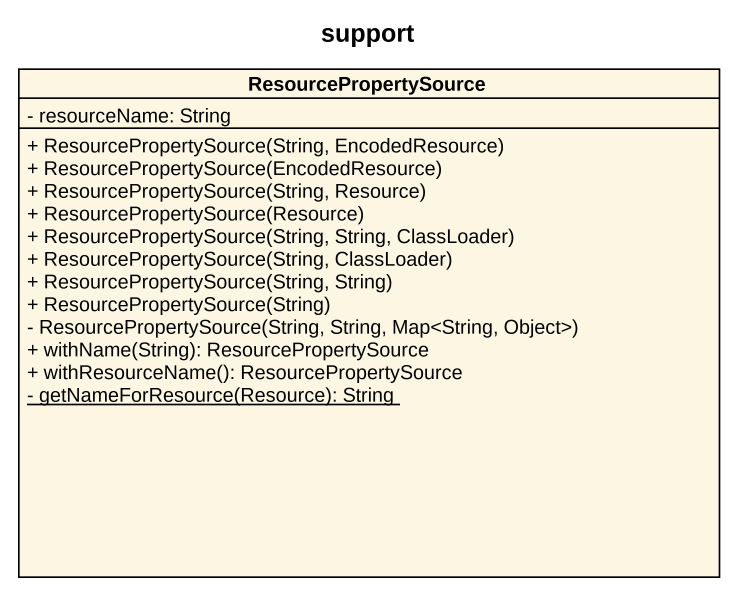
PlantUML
@startuml
title support
hide circle
hide empty members
skinparam classAttributeIconSize 0
class ResourcePropertySource {
  - resourceName: String
  + ResourcePropertySource(String, EncodedResource)
  + ResourcePropertySource(EncodedResource)
  + ResourcePropertySource(String, Resource)
  + ResourcePropertySource(Resource)
  + ResourcePropertySource(String, String, ClassLoader)
  + ResourcePropertySource(String, ClassLoader)
  + ResourcePropertySource(String, String)
  + ResourcePropertySource(String)
  - ResourcePropertySource(String, String, Map<String, Object>)
  + withName(String): ResourcePropertySource
  + withResourceName(): ResourcePropertySource
  {static} - getNameForResource(Resource): String
}
@enduml
